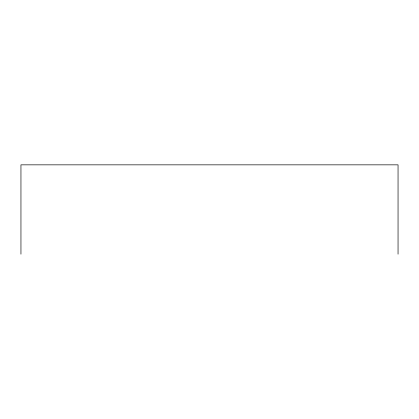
<?xml version="1.0" encoding="UTF-8"?>
<svg xmlns="http://www.w3.org/2000/svg" width="419" height="419" viewBox="0 0 419 419"><rect width="100%" height="100%" fill="white"/><g stroke="black" fill="none" stroke-linecap="round" stroke-linejoin="round"><path stroke-width="0.63" d="M398.05 254.155L398.05 164.845L20.95 164.845L20.95 254.155"/></g></svg>
